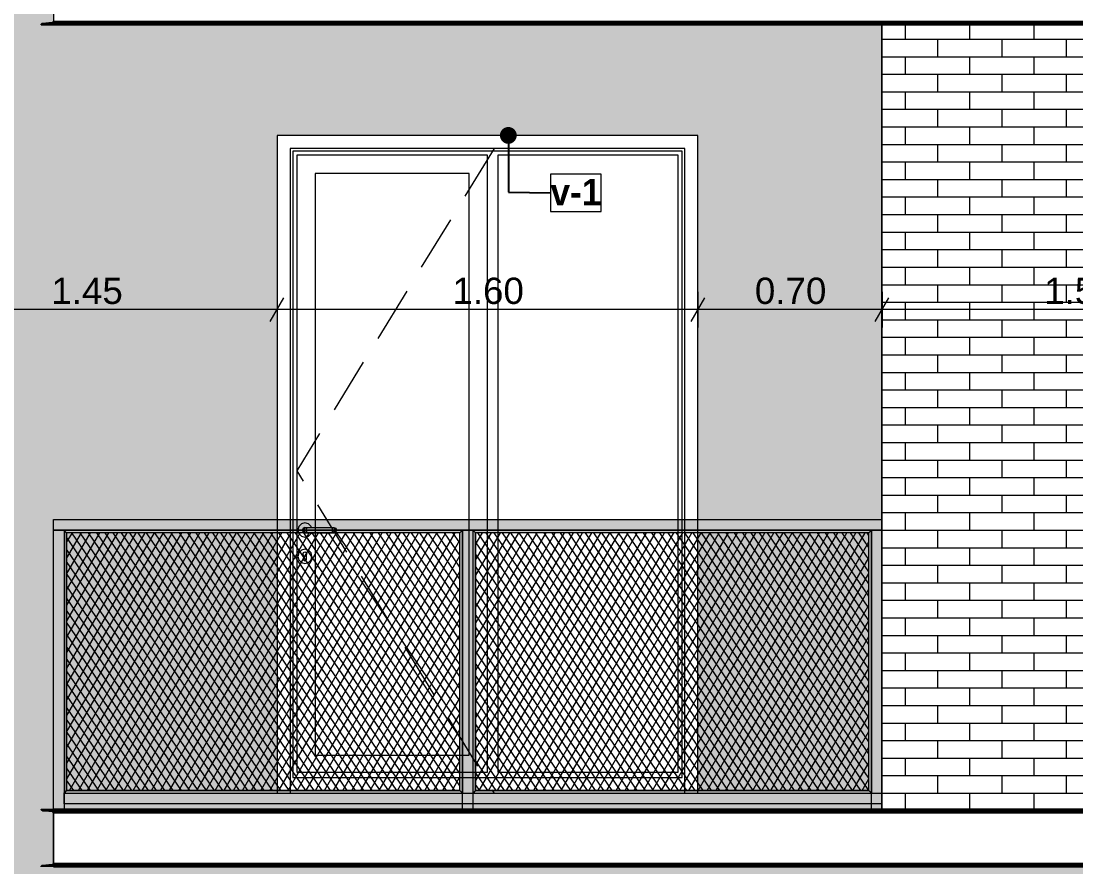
# Model space of a CAD drawing. Header units: millimetres. Extents: x 475206255 to 476720147, y 4620882299 to 4621447368.
# Drawn here: x 475413893 to 475417903, y 4621135465 to 4621138679 of the extents above; entities that cross this region are included whole.
import ezdxf

# ---------------------------------------------------------------- set-up
doc = ezdxf.new("R2010")
doc.units = ezdxf.units.MM
doc.header["$MEASUREMENT"] = 0
doc.set_wipeout_variables(frame=1)
doc.linetypes.add('Hidden Line', pattern=[317.5, 211.666667, -105.833333])
for name, color, linetype, lineweight in [('2D Drafting - General_Pen_No__30_Pen_No__9_Pen_No__9_Pen_No__253', 252, 'Continuous', 0), ('2D Drafting - General_Pen_No__30_Pen_No__9_Pen_No__9_Pen_No__7', 7, 'Continuous', 0), ('2D Drafting - General_Pen_No__7_Pen_No__7', 7, 'Continuous', 0), ('Dimensioning - General_Pen_No__142', 142, 'Continuous', 0), ('New_2D Drafting - General_Pen_No__30_Pen_No__9_Pen_No__9_Pen_No__255', 255, 'Continuous', 0), ('New_2D Drafting - General_Pen_No__30_Pen_No__9_Pen_No__9_Pen_No__7', 7, 'Continuous', 0), ('New_2D Drafting - General_Pen_No__4', 7, 'Continuous', 0), ('New_2D Drafting - General_Pen_No__7', 7, 'Continuous', 0), ('New_Annotation - Label_Pen_No__1', 1, 'Continuous', 0), ('New_Structural - Bearing_Pen_No__250', 7, 'Continuous', 0), ('Structural - Bearing_Pen_No__250', 7, 'Continuous', 0), ('zoma_Pen_No__142', 142, 'Continuous', 0)]:
    doc.layers.add(name, color=color, linetype=linetype, lineweight=lineweight)
doc.layers.add('Dimensioning - General', color=7, linetype='Continuous')
doc.layers.add('zoma', color=7, linetype='Continuous')
doc.styles.add('GENERATED_STYLE_2', font='arial.ttf')
doc.styles.add('GENERATED_STYLE_5', font='')
doc.styles.get('GENERATED_STYLE_5').set_extended_font_data('Avaza', bold=True)
doc.dimstyles.new('GENERATED_STYLE__1', dxfattribs={"dimtxt": 100, "dimasz": 68.640772, "dimexe": 0.18, "dimexo": 0.0625, "dimgap": 0, "dimtad": 1, "dimlfac": 0.001, "dimzin": 0, "dimdsep": 46, "dimtxsty": 'GENERATED_STYLE_2', "dimblk": 'ARROWHEAD_2', "dimblk1": 'ARROWHEAD_2', "dimblk2": 'ARROWHEAD_2', "dimcen": 0.09, "dimse1": 1, "dimse2": 1, "dimclrd": 142, "dimclre": 142, "dimclrt": 142, "dimadec": 0, "dimazin": 0, "dimtfac": 1, "dimtdec": 4, "dimtmove": 0, "dimatfit": 3, "dimfxl": 1, "dimtolj": 1, "dimtzin": 0, "dimarcsym": 0})
doc.dimstyles.new('GENERATED_STYLE__18', dxfattribs={"dimtxt": 100, "dimasz": 68.640772, "dimexe": 0.18, "dimexo": 0.0625, "dimgap": 0, "dimtad": 1, "dimtih": 1, "dimtoh": 1, "dimlfac": 0.001, "dimzin": 0, "dimdsep": 46, "dimtxsty": 'GENERATED_STYLE_2', "dimblk": 'ARROWHEAD_2', "dimblk1": 'ARROWHEAD_2', "dimblk2": 'ARROWHEAD_2', "dimcen": 0.09, "dimse1": 1, "dimse2": 1, "dimclrd": 142, "dimclre": 142, "dimclrt": 142, "dimadec": 0, "dimazin": 0, "dimtfac": 1, "dimtdec": 4, "dimtmove": 0, "dimatfit": 3, "dimfxl": 1, "dimtolj": 1, "dimtzin": 0, "dimarcsym": 0})
doc.dimstyles.new('GENERATED_STYLE__3', dxfattribs={"dimtxt": 200, "dimasz": 64.421331, "dimexe": 0.18, "dimexo": 3, "dimgap": 0, "dimtad": 1, "dimtih": 1, "dimtoh": 1, "dimlfac": 0.001, "dimzin": 0, "dimdsep": 46, "dimtxsty": 'GENERATED_STYLE_2', "dimblk": 'ARROWHEAD_2', "dimblk1": 'ARROWHEAD_2', "dimblk2": 'ARROWHEAD_2', "dimcen": 0.09, "dimclrd": 142, "dimclre": 142, "dimclrt": 142, "dimadec": 0, "dimazin": 0, "dimtfac": 1, "dimtdec": 4, "dimtmove": 0, "dimatfit": 3, "dimfxl": 1, "dimtolj": 1, "dimtzin": 0, "dimarcsym": 0})
doc.dimstyles.new('GENERATED_STYLE__33', dxfattribs={"dimtxt": 0.18, "dimasz": 127.68, "dimexe": 0.18, "dimexo": 0.0625, "dimgap": 0, "dimtad": 0, "dimtih": 1, "dimtoh": 1, "dimdec": 4, "dimzin": 0, "dimdsep": 46, "dimcen": 0.09, "dimadec": 0, "dimazin": 0, "dimtfac": 1, "dimtdec": 4, "dimtmove": 0, "dimatfit": 3, "dimldrblk": 'ARROWHEAD_11', "dimfxl": 1, "dimtolj": 1, "dimtzin": 0, "dimarcsym": 0})
pattern_1 = [(60, (475826095.757, 4621095193.19), (-25.9807621, 15), []), (124.306619, (475826095.757, 4621095193.19), (23.8156986, 11.25), [])]

# ---------------------------------------------------------------- blocks, each defined once
blk = doc.blocks.new('*D548', base_point=(475826095.8, 4621095193.2))
at = {"layer": 'Dimensioning - General_Pen_No__142', "color": 142, "linetype": 'Continuous', "lineweight": 0, "transparency": 16777216}
for p, q in [((475424795.3, 4621135771.1), (475424885.6, 4621135718.9)), ((475424908.2, 4621135745), (475424772.7, 4621135745)), ((475424840.5, 4621135044.9), (475424840.5, 4621135745)), ((475424908.2, 4621135044.9), (475424772.7, 4621135044.9)), ((475424795.3, 4621135071), (475424885.6, 4621135018.9))]:
    blk.add_line(p, q, dxfattribs=at)
at = {"layer": 'Dimensioning - General_Pen_No__142', "color": 142, "lineweight": 0, "transparency": 16777216, "insert": (475424820.5, 4621135261.5), "char_height": 100, "attachment_point": 7, "rotation": 90, "style": 'GENERATED_STYLE_2'}
blk.add_mtext('\\A1;{\\pql;\\fArial|b0|i0|c204|p0;\\W1.000000;0.70}', dxfattribs=at)
blk = doc.blocks.new('ARROWHEAD_2')
at = {"color": 0, "linetype": 'Continuous', "lineweight": 0}
for p, q in [((-0.378, -0.655), (0.378, 0.655)), ((0, 0), (-1, 0))]:
    blk.add_line(p, q, dxfattribs=at)
blk = doc.blocks.new('*D549', base_point=(475826095.8, 4621095193.2))
at = {"layer": 'Dimensioning - General_Pen_No__142', "color": 142, "linetype": 'Continuous', "lineweight": 0, "transparency": 16777216}
for p, q in [((475424795.3, 4621138271), (475424885.6, 4621138218.9)), ((475424908.2, 4621138244.9), (475424772.7, 4621138244.9)), ((475424840.5, 4621135745), (475424840.5, 4621138244.9)), ((475424795.3, 4621135771.1), (475424885.6, 4621135718.9)), ((475424908.2, 4621135745), (475424772.7, 4621135745))]:
    blk.add_line(p, q, dxfattribs=at)
at = {"layer": 'Dimensioning - General_Pen_No__142', "color": 142, "lineweight": 0, "transparency": 16777216, "insert": (475424820.5, 4621136861.5), "char_height": 100, "attachment_point": 7, "rotation": 90, "style": 'GENERATED_STYLE_2'}
blk.add_mtext('\\A1;{\\pql;\\fArial|b0|i0|c204|p0;\\W1.000000;2.50}', dxfattribs=at)
blk = doc.blocks.new('*D550', base_point=(475826095.8, 4621095193.2))
at = {"layer": 'Dimensioning - General_Pen_No__142', "color": 142, "linetype": 'Continuous', "lineweight": 0, "transparency": 16777216}
for p, q in [((475424908.2, 4621138945), (475424772.7, 4621138945)), ((475424795.3, 4621138971.1), (475424885.6, 4621138918.9)), ((475424840.5, 4621138244.9), (475424840.5, 4621138945)), ((475424795.3, 4621138271), (475424885.6, 4621138218.9)), ((475424908.2, 4621138244.9), (475424772.7, 4621138244.9))]:
    blk.add_line(p, q, dxfattribs=at)
at = {"layer": 'Dimensioning - General_Pen_No__142', "color": 142, "lineweight": 0, "transparency": 16777216, "insert": (475424820.5, 4621138461.5), "char_height": 100, "attachment_point": 7, "rotation": 90, "style": 'GENERATED_STYLE_2'}
blk.add_mtext('\\A1;{\\pql;\\fArial|b0|i0|c204|p0;\\W1.000000;0.70}', dxfattribs=at)
blk = doc.blocks.new('*D1525', base_point=(475826095.8, 4621095193.2))
at = {"layer": 'zoma_Pen_No__142', "color": 142, "linetype": 'Continuous', "lineweight": 0, "transparency": 16777216}
for p, q in [((475413640.3, 4621126583.3), (475413591.4, 4621126498.5)), ((475413615.9, 4621126477.3), (475413615.9, 4621126604.5)), ((475414040.3, 4621126583.3), (475413991.4, 4621126498.5)), ((475414015.9, 4621126477.3), (475414015.9, 4621126604.5)), ((475413615.9, 4621126540.9), (475414015.9, 4621126540.9))]:
    blk.add_line(p, q, dxfattribs=at)
blk = doc.blocks.new('*D1526', base_point=(475826095.8, 4621095193.2))
at = {"layer": 'zoma_Pen_No__142', "color": 142, "linetype": 'Continuous', "lineweight": 0, "transparency": 16777216}
for p, q in [((475414040.3, 4621126583.3), (475413991.4, 4621126498.5)), ((475414015.9, 4621126477.3), (475414015.9, 4621126604.5)), ((475420540.3, 4621126583.3), (475420491.4, 4621126498.5)), ((475420515.9, 4621126477.3), (475420515.9, 4621126604.5)), ((475414015.9, 4621126540.9), (475420515.9, 4621126540.9))]:
    blk.add_line(p, q, dxfattribs=at)
at = {"layer": 'zoma_Pen_No__142', "color": 142, "lineweight": 0, "transparency": 16777216, "char_height": 200, "attachment_point": 7, "style": 'GENERATED_STYLE_2'}
for s, insert in [('\\A1;{\\pql;\\fArial|b0|i0|c204|p0;\\W1.000000;6.50}', (475416998.9, 4621126580.9)), ('\\A1;{\\pql;\\fArial|b0|i0|c204|p0;\\W1.000000;0.40}', (475419957.5, 4621126580.9))]:
    blk.add_mtext(s, dxfattribs=dict(at, insert=insert))
blk = doc.blocks.new('ARROWHEAD_11')
at = {"color": 0, "linetype": 'Continuous', "lineweight": 0}
blk.add_line((0, 0), (-1, 0), dxfattribs=at)
at = {"color": 0, "linetype": 'Continuous', "lineweight": 0, "const_width": 0.25, "flags": 128}
blk.add_lwpolyline([(-0.125, 0, 1), (0.125, 0, 1)], format="xyb", close=True, dxfattribs=at)
blk = doc.blocks.new('*D2292', base_point=(475826095.8, 4621095193.2))
at = {"layer": 'Dimensioning - General_Pen_No__142', "color": 142, "linetype": 'Continuous', "lineweight": 0, "transparency": 16777216}
for p, q in [((475417166.2, 4621137650.6), (475417166.2, 4621137515.2)), ((475418666.2, 4621137650.6), (475418666.2, 4621137515.2)), ((475417140.2, 4621137537.8), (475417192.3, 4621137628.1)), ((475418640.2, 4621137537.8), (475418692.3, 4621137628.1)), ((475418666.2, 4621137582.9), (475417166.2, 4621137582.9))]:
    blk.add_line(p, q, dxfattribs=at)
at = {"layer": 'Dimensioning - General_Pen_No__142', "color": 142, "lineweight": 0, "transparency": 16777216, "insert": (475417782.8, 4621137602.9), "char_height": 100, "attachment_point": 7, "style": 'GENERATED_STYLE_2'}
blk.add_mtext('\\A1;{\\pql;\\fArial|b0|i0|c204|p0;\\W1.000000;1.50}', dxfattribs=at)
blk = doc.blocks.new('*D2293', base_point=(475826095.8, 4621095193.2))
at = {"layer": 'Dimensioning - General_Pen_No__142', "color": 142, "linetype": 'Continuous', "lineweight": 0, "transparency": 16777216}
for p, q in [((475416466.2, 4621137650.6), (475416466.2, 4621137515.2)), ((475417166.2, 4621137650.6), (475417166.2, 4621137515.2)), ((475416440.1, 4621137537.8), (475416492.3, 4621137628.1)), ((475417140.2, 4621137537.8), (475417192.3, 4621137628.1)), ((475417166.2, 4621137582.9), (475416466.2, 4621137582.9))]:
    blk.add_line(p, q, dxfattribs=at)
at = {"layer": 'Dimensioning - General_Pen_No__142', "color": 142, "lineweight": 0, "transparency": 16777216, "insert": (475416682.8, 4621137602.9), "char_height": 100, "attachment_point": 7, "style": 'GENERATED_STYLE_2'}
blk.add_mtext('\\A1;{\\pql;\\fArial|b0|i0|c204|p0;\\W1.000000;0.70}', dxfattribs=at)
blk = doc.blocks.new('*D2294', base_point=(475826095.8, 4621095193.2))
at = {"layer": 'Dimensioning - General_Pen_No__142', "color": 142, "linetype": 'Continuous', "lineweight": 0, "transparency": 16777216}
for p, q in [((475414866.2, 4621137650.6), (475414866.2, 4621137515.2)), ((475416466.2, 4621137650.6), (475416466.2, 4621137515.2)), ((475414840.1, 4621137537.8), (475414892.3, 4621137628.1)), ((475416440.1, 4621137537.8), (475416492.3, 4621137628.1)), ((475416466.2, 4621137582.9), (475414866.2, 4621137582.9))]:
    blk.add_line(p, q, dxfattribs=at)
at = {"layer": 'Dimensioning - General_Pen_No__142', "color": 142, "lineweight": 0, "transparency": 16777216, "insert": (475415532.7, 4621137602.9), "char_height": 100, "attachment_point": 7, "style": 'GENERATED_STYLE_2'}
blk.add_mtext('\\A1;{\\pql;\\fArial|b0|i0|c204|p0;\\W1.000000;1.60}', dxfattribs=at)
blk = doc.blocks.new('*D2295', base_point=(475826095.8, 4621095193.2))
at = {"layer": 'Dimensioning - General_Pen_No__142', "color": 142, "linetype": 'Continuous', "lineweight": 0, "transparency": 16777216}
for p, q in [((475413416.3, 4621137650.6), (475413416.3, 4621137515.2)), ((475414866.2, 4621137650.6), (475414866.2, 4621137515.2)), ((475413390.3, 4621137537.8), (475413442.4, 4621137628.1)), ((475414840.1, 4621137537.8), (475414892.3, 4621137628.1)), ((475414866.2, 4621137582.9), (475413416.3, 4621137582.9))]:
    blk.add_line(p, q, dxfattribs=at)
at = {"layer": 'Dimensioning - General_Pen_No__142', "color": 142, "lineweight": 0, "transparency": 16777216, "insert": (475414007.8, 4621137602.9), "char_height": 100, "attachment_point": 7, "style": 'GENERATED_STYLE_2'}
blk.add_mtext('\\A1;{\\pql;\\fArial|b0|i0|c204|p0;\\W1.000000;1.45}', dxfattribs=at)

msp = doc.modelspace()

# ---------------------------------------------------------------- hatches: boundary and pattern name
at = {"layer": '2D Drafting - General_Pen_No__30_Pen_No__9_Pen_No__9_Pen_No__253', "linetype": 'Continuous', "lineweight": 0}
h = msp.add_hatch(dxfattribs=at)
h.set_pattern_fill('BRICK___RUNNING_BOND', color=252, style=0, pattern_type=2)
h.set_pattern_definition([(180, (475382668.45, 4621135278.51), (0, 66.64), []), (90, (475382668.45, 4621135278.5), (244.8, 0), [66.64, -66.64]), (90, (475382546.05, 4621135345.15), (244.8, 0), [66.64, -66.64])])
h.paths.add_polyline_path([(475407116.097, 4621132444.943), (475407116.097, 4621145744.536), (475427886.496, 4621145744.536), (475427886.496, 4621132444.943), (475424099.531, 4621132444.942), (475422915.902, 4621132444.943), (475420516.519, 4621132444.943), (475420516.519, 4621135044.943), (475418016.519, 4621135044.943), (475418016.519, 4621132444.943), (475417816.698, 4621132444.943), (475417816.698, 4621135044.924), (475414016.698, 4621135044.924), (475414016.698, 4621132444.943), (475413616.479, 4621132444.943), (475411316.097, 4621132444.943), (475411316.097, 4621145344.955), (475409845.506, 4621145344.955), (475409816.623, 4621145344.955), (475407515.336, 4621145344.955), (475407515.336, 4621135744.944), (475407515.336, 4621135044.961), (475407516.097, 4621135044.961), (475407516.097, 4621132545), (475407516.097, 4621132444.943)])
h.paths.add_polyline_path([(475411816.173, 4621143044.943), (475411816.173, 4621144644.943), (475413416.173, 4621144644.943), (475413416.173, 4621143044.943)], flags=0)
h.paths.add_polyline_path([(475411816.178, 4621135044.943), (475413416.178, 4621135044.943), (475413416.178, 4621133444.942), (475411816.178, 4621133444.942)], flags=0)
h.paths.add_polyline_path([(475413416.178, 4621136644.942), (475411816.178, 4621136644.942), (475411816.178, 4621138244.943), (475413416.178, 4621138244.943)], flags=0)
h.paths.add_polyline_path([(475413416.178, 4621139844.942), (475411816.178, 4621139844.942), (475411816.178, 4621141444.943), (475413416.178, 4621141444.943)], flags=0)
h.paths.add_polyline_path([(475414016.097, 4621135464.943), (475422915.902, 4621135464.943), (475422915.902, 4621135684.943), (475418666.092, 4621135684.943), (475418666.092, 4621135744.932), (475418666.092, 4621135744.944), (475418666.092, 4621138244.955), (475418666.092, 4621138664.943), (475422915.902, 4621138664.943), (475422915.902, 4621138884.943), (475418666.092, 4621138884.943), (475418666.092, 4621141864.943), (475422915.902, 4621141864.943), (475422915.902, 4621142084.943), (475420066.548, 4621142084.943), (475420066.548, 4621144644.937), (475419166.549, 4621144644.937), (475419166.549, 4621142084.943), (475418666.092, 4621142084.943), (475418666.092, 4621145064.943), (475422915.902, 4621145064.943), (475422915.902, 4621145284.943), (475414016.097, 4621145284.943), (475414016.097, 4621145064.943), (475417166.094, 4621145064.943), (475417166.094, 4621142084.943), (475414016.097, 4621142084.943), (475414016.097, 4621141864.943), (475417166.094, 4621141864.943), (475417166.094, 4621138884.943), (475414016.097, 4621138884.943), (475414016.097, 4621138664.943), (475417166.094, 4621138664.943), (475417166.094, 4621138244.955), (475417166.094, 4621135744.944), (475417166.094, 4621135744.924), (475417166.094, 4621135684.943), (475414016.097, 4621135684.943)], flags=0)
h.paths.add_polyline_path([(475416466.026, 4621135744.913), (475416466.026, 4621138244.923), (475414866.018, 4621138244.923), (475414866.018, 4621135744.913)], flags=0)
h.paths.add_polyline_path([(475414866.026, 4621144644.918), (475416466.035, 4621144644.918), (475416466.035, 4621142144.923), (475414866.026, 4621142144.923)], flags=0)
h.paths.add_polyline_path([(475416466.035, 4621138944.924), (475414866.026, 4621138944.924), (475414866.026, 4621141444.918), (475416466.035, 4621141444.918)], flags=0)
h.paths.add_polyline_path([(475419166.549, 4621138944.945), (475420066.548, 4621138944.945), (475420066.548, 4621141444.94), (475419166.549, 4621141444.94)], flags=0)
h.paths.add_polyline_path([(475419166.549, 4621138244.94), (475419166.549, 4621135744.945), (475420066.548, 4621135744.945), (475420066.548, 4621138244.94)], flags=0)
h.paths.add_polyline_path([(475422666.097, 4621132544.993), (475421066.097, 4621132544.993), (475421066.097, 4621135044.993), (475422666.097, 4621135044.993)], flags=0)
h.paths.add_polyline_path([(475421066.097, 4621144644.939), (475421066.097, 4621142144.943), (475422666.097, 4621142144.943), (475422666.097, 4621144644.939)], flags=0)
h.paths.add_polyline_path([(475421066.105, 4621138944.931), (475422666.097, 4621138944.931), (475422666.097, 4621138944.943), (475422666.097, 4621141444.937), (475421766.097, 4621141444.937), (475421066.105, 4621141444.937)], flags=0)
h.paths.add_polyline_path([(475421066.105, 4621135744.929), (475422666.097, 4621135744.929), (475422666.097, 4621135744.943), (475422666.097, 4621138244.94), (475421766.097, 4621138244.94), (475421066.105, 4621138244.94)], flags=0)
h.paths.add_polyline_path([(475425066.474, 4621132544.995), (475426666.486, 4621132544.995), (475426666.477, 4621135044.946), (475425066.477, 4621135044.941)], flags=0)
h.paths.add_polyline_path([(475425066.502, 4621135744.936), (475426666.511, 4621135744.936), (475426666.511, 4621138244.935), (475425066.511, 4621138244.941)], flags=0)
h.paths.add_polyline_path([(475426666.511, 4621142144.937), (475426666.511, 4621144644.941), (475425066.511, 4621144644.941), (475425066.509, 4621142144.937)], flags=0)
h.paths.add_polyline_path([(475426666.514, 4621138944.999), (475426666.514, 4621141444.941), (475425066.511, 4621141444.941), (475425066.509, 4621138944.999)], flags=0)
h = msp.add_hatch(dxfattribs=at)
h.set_pattern_fill('BRICK___RUNNING_BOND', color=252, style=0, pattern_type=2)
h.set_pattern_definition([(180, (475383717.936, 4621135278.515), (0, 66.64), []), (90, (475383717.94, 4621135278.51), (244.8, 0), [66.64, -66.64]), (90, (475383595.54, 4621135345.15), (244.8, 0), [66.64, -66.64])])
h.paths.add_polyline_path([(475418666.09, 4621138664.943), (475418666.09, 4621135684.943), (475417166.092, 4621135684.943), (475417166.092, 4621138664.943)])
at = {"layer": 'New_2D Drafting - General_Pen_No__30_Pen_No__9_Pen_No__9_Pen_No__255', "linetype": 'Continuous', "lineweight": 0}
for points in [[(475417166.092, 4621136784.97), (475417166.092, 4621136744.97), (475414016.095, 4621136744.97), (475414016.095, 4621136784.97)], [(475414056.095, 4621135684.943), (475414016.095, 4621135684.943), (475414016.095, 4621136744.97), (475414056.095, 4621136744.97)], [(475414066.069, 4621136734.996), (475414056.069, 4621136744.996), (475415571.092, 4621136744.996), (475415561.092, 4621136734.996)], [(475414056.095, 4621135744.943), (475414066.095, 4621135754.943), (475414066.095, 4621136734.97), (475414056.095, 4621136744.97)], [(475415571.092, 4621135744.94), (475415561.092, 4621135754.94), (475415561.092, 4621136734.968), (475415571.092, 4621136744.968)], [(475415611.092, 4621135684.914), (475415571.092, 4621135684.914), (475415571.092, 4621136744.942), (475415611.092, 4621136744.942)], [(475415621.063, 4621136734.97), (475415611.063, 4621136744.97), (475417126.092, 4621136744.97), (475417116.092, 4621136734.97)], [(475415611.092, 4621135744.914), (475415621.092, 4621135754.914), (475415621.092, 4621136734.942), (475415611.092, 4621136744.942)], [(475417126.092, 4621135744.969), (475417116.092, 4621135754.969), (475417116.092, 4621136734.996), (475417126.092, 4621136744.996)], [(475417166.092, 4621135684.943), (475417126.092, 4621135684.943), (475417126.092, 4621136744.97), (475417166.092, 4621136744.97)], [(475414066.095, 4621135754.995), (475414056.069, 4621135744.969), (475415571.118, 4621135744.969), (475415561.092, 4621135754.995)], [(475417166.092, 4621135744.969), (475417166.092, 4621135704.969), (475414056.095, 4621135704.969), (475414056.095, 4621135744.969)], [(475415621.089, 4621135754.94), (475415611.117, 4621135744.969), (475417126.118, 4621135744.969), (475417116.112, 4621135754.975)]]:
    msp.add_hatch(color=255, dxfattribs=at).paths.add_polyline_path(points)
at = {"layer": 'New_2D Drafting - General_Pen_No__7', "linetype": 'Continuous', "lineweight": 0}
h = msp.add_hatch(dxfattribs=at)
h.set_pattern_fill('BATT_INSULATION', style=0, pattern_type=2)
h.set_pattern_definition(pattern_1)
h.paths.add_polyline_path([(475415561.092, 4621136734.996), (475414066.095, 4621136734.996), (475414066.095, 4621135754.995), (475415561.092, 4621135754.995)])
h = msp.add_hatch(dxfattribs=at)
h.set_pattern_fill('BATT_INSULATION', style=0, pattern_type=2)
h.set_pattern_definition(pattern_1)
h.paths.add_polyline_path([(475417116.118, 4621136734.97), (475415621.092, 4621136734.97), (475415621.092, 4621135754.943), (475417116.118, 4621135754.943)])

# ---------------------------------------------------------------- linework, layer by layer
at = {"layer": '2D Drafting - General_Pen_No__30_Pen_No__9_Pen_No__9_Pen_No__7', "color": 7, "linetype": 'Continuous', "lineweight": 0, "flags": 128}
msp.add_lwpolyline([(475414016.097, 4621138884.943), (475414016.097, 4621138664.943), (475417166.094, 4621138664.943), (475417166.094, 4621138244.955), (475417166.094, 4621135744.944), (475417166.094, 4621135744.924), (475417166.094, 4621135684.943), (475414016.097, 4621135684.943), (475414016.097, 4621135464.943), (475422915.902, 4621135464.943), (475422915.902, 4621135684.943), (475418666.092, 4621135684.943), (475418666.092, 4621135744.932), (475418666.092, 4621135744.944), (475418666.092, 4621138244.955), (475418666.092, 4621138664.943), (475422915.902, 4621138664.943), (475422915.902, 4621138884.943)], dxfattribs=at)
for points in [[(475418666.09, 4621138664.943), (475418666.09, 4621135684.943), (475417166.092, 4621135684.943), (475417166.092, 4621138664.943)], [(475416466.026, 4621135744.913), (475416466.026, 4621138244.923), (475414866.018, 4621138244.923), (475414866.018, 4621135744.913)]]:
    msp.add_lwpolyline(points, close=True, dxfattribs=at)
at = {"layer": '2D Drafting - General_Pen_No__7_Pen_No__7', "color": 7, "linetype": 'Continuous', "lineweight": 0, "flags": 128}
for points in [[(475414870.149, 4621135744.918), (475416466.033, 4621135744.923), (475416466.024, 4621138244.924), (475414866.024, 4621138244.918)], [(475414866.024, 4621138244.918), (475414866.033, 4621135744.918), (475414870.149, 4621135744.918)]]:
    msp.add_lwpolyline(points, dxfattribs=at)
for points in [[(475416416.024, 4621138194.922), (475414916.024, 4621138194.917), (475414916.033, 4621135744.918), (475416416.033, 4621135744.925)], [(475416406.024, 4621138184.922), (475414926.024, 4621138184.917), (475414926.033, 4621135804.92), (475416406.033, 4621135804.925)], [(475415666.029, 4621138169.92), (475414941.025, 4621138169.917), (475414941.033, 4621135824.92), (475415666.033, 4621135824.922)], [(475416391.025, 4621138169.922), (475415706.025, 4621138169.92), (475415706.033, 4621135824.922), (475416391.033, 4621135824.925)], [(475415596.025, 4621138099.919), (475415011.025, 4621138099.917), (475415011.032, 4621135889.92), (475415596.032, 4621135889.922)]]:
    msp.add_lwpolyline(points, close=True, dxfattribs=at)
at = {"layer": '2D Drafting - General_Pen_No__7_Pen_No__7', "color": 7, "linetype": 'Hidden Line', "lineweight": 0, "flags": 128}
msp.add_lwpolyline([(475415691.024, 4621138194.92), (475414941.029, 4621136970.794), (475415690.256, 4621135746.205)], dxfattribs=at)
at = {"layer": 'New_2D Drafting - General_Pen_No__30_Pen_No__9_Pen_No__9_Pen_No__7', "color": 7, "linetype": 'Continuous', "lineweight": 0, "flags": 128}
for points in [[(475417166.092, 4621136784.97), (475417166.092, 4621136744.97), (475414016.095, 4621136744.97), (475414016.095, 4621136784.97)], [(475414056.095, 4621135684.943), (475414016.095, 4621135684.943), (475414016.095, 4621136744.97), (475414056.095, 4621136744.97)], [(475414066.069, 4621136734.996), (475414056.069, 4621136744.996), (475415571.092, 4621136744.996), (475415561.092, 4621136734.996)], [(475414056.095, 4621135744.943), (475414066.095, 4621135754.943), (475414066.095, 4621136734.97), (475414056.095, 4621136744.97)], [(475415571.092, 4621135744.94), (475415561.092, 4621135754.94), (475415561.092, 4621136734.968), (475415571.092, 4621136744.968)], [(475415611.092, 4621135684.914), (475415571.092, 4621135684.914), (475415571.092, 4621136744.942), (475415611.092, 4621136744.942)], [(475415621.063, 4621136734.97), (475415611.063, 4621136744.97), (475417126.092, 4621136744.97), (475417116.092, 4621136734.97)], [(475415611.092, 4621135744.914), (475415621.092, 4621135754.914), (475415621.092, 4621136734.942), (475415611.092, 4621136744.942)], [(475417126.092, 4621135744.969), (475417116.092, 4621135754.969), (475417116.092, 4621136734.996), (475417126.092, 4621136744.996)], [(475417166.092, 4621135684.943), (475417126.092, 4621135684.943), (475417126.092, 4621136744.97), (475417166.092, 4621136744.97)], [(475414066.095, 4621135754.995), (475414056.069, 4621135744.969), (475415571.118, 4621135744.969), (475415561.092, 4621135754.995)], [(475417166.092, 4621135744.969), (475417166.092, 4621135704.969), (475414056.095, 4621135704.969), (475414056.095, 4621135744.969)], [(475415621.089, 4621135754.94), (475415611.117, 4621135744.969), (475417126.118, 4621135744.969), (475417116.112, 4621135754.975)]]:
    msp.add_lwpolyline(points, close=True, dxfattribs=at)
at = {"layer": 'New_2D Drafting - General_Pen_No__4', "color": 7, "linetype": 'Continuous', "lineweight": 0, "flags": 128}
for points in [[(475415561.092, 4621136734.996), (475414066.095, 4621136734.996), (475414066.095, 4621135754.995), (475415561.092, 4621135754.995)], [(475417116.118, 4621136734.97), (475415621.092, 4621136734.97), (475415621.092, 4621135754.943), (475417116.118, 4621135754.943)]]:
    msp.add_lwpolyline(points, close=True, dxfattribs=at)
at = {"layer": 'New_Structural - Bearing_Pen_No__250', "color": 7, "linetype": 'Continuous', "lineweight": 0}
for p, q in [((475414958.42, 4621136768.301), (475414948.537, 4621136758.418)), ((475414971.92, 4621136771.918), (475414958.42, 4621136768.301)), ((475414985.42, 4621136768.301), (475414971.92, 4621136771.918)), ((475414995.302, 4621136758.418), (475414985.42, 4621136768.301)), ((475414948.537, 4621136758.418), (475414944.92, 4621136744.918)), ((475414944.92, 4621136744.918), (475414948.537, 4621136731.418)), ((475414948.537, 4621136731.418), (475414958.42, 4621136721.536)), ((475414964.849, 4621136751.989), (475414961.92, 4621136744.918)), ((475414961.92, 4621136744.918), (475414964.849, 4621136737.847)), ((475414966.401, 4621136751.989), (475414963.642, 4621136744.918)), ((475414963.642, 4621136744.918), (475414966.401, 4621136737.847)), ((475414971.92, 4621136754.918), (475414964.849, 4621136751.989)), ((475414964.849, 4621136737.847), (475414971.92, 4621136734.918)), ((475414971.215, 4621136751.989), (475414969.104, 4621136744.918)), ((475414969.104, 4621136744.918), (475414971.215, 4621136737.847)), ((475414971.92, 4621136754.918), (475414973.062, 4621136754.918)), ((475414971.92, 4621136734.918), (475414973.062, 4621136734.918)), ((475414973.062, 4621136754.918), (475414976.313, 4621136754.918)), ((475414973.062, 4621136734.918), (475414976.313, 4621136734.918)), ((475414976.313, 4621136754.918), (475414981.179, 4621136754.918)), ((475414976.313, 4621136734.918), (475414981.18, 4621136734.918)), ((475414978.42, 4621136751.989), (475414977.278, 4621136744.918)), ((475414977.278, 4621136744.918), (475414978.421, 4621136737.847)), ((475414981.179, 4621136754.918), (475414986.92, 4621136754.918)), ((475414981.18, 4621136734.918), (475414986.92, 4621136734.918)), ((475414985.42, 4621136721.536), (475414995.302, 4621136731.418)), ((475414986.92, 4621136754.918), (475415066.92, 4621136754.919)), ((475414986.92, 4621136734.918), (475415066.92, 4621136734.919)), ((475414996.24, 4621136754.918), (475414995.302, 4621136758.418)), ((475414995.302, 4621136731.418), (475414996.24, 4621136734.918)), ((475415066.92, 4621136754.919), (475415072.66, 4621136754.919)), ((475415066.92, 4621136734.919), (475415072.66, 4621136734.919)), ((475415072.66, 4621136754.919), (475415077.526, 4621136754.919)), ((475415072.66, 4621136734.919), (475415077.526, 4621136734.919)), ((475415075.419, 4621136751.99), (475415076.562, 4621136744.919)), ((475415076.562, 4621136744.919), (475415075.419, 4621136737.848)), ((475415077.526, 4621136754.919), (475415080.778, 4621136754.919)), ((475415077.526, 4621136734.919), (475415080.778, 4621136734.919)), ((475415080.778, 4621136754.919), (475415081.92, 4621136754.919)), ((475415080.778, 4621136734.919), (475415081.92, 4621136734.919)), ((475415081.92, 4621136754.919), (475415088.991, 4621136751.99)), ((475415088.991, 4621136737.848), (475415081.92, 4621136734.919)), ((475415082.624, 4621136751.99), (475415084.736, 4621136744.919)), ((475415084.736, 4621136744.919), (475415082.624, 4621136737.848)), ((475415087.439, 4621136751.99), (475415090.198, 4621136744.919)), ((475415090.198, 4621136744.919), (475415087.439, 4621136737.848)), ((475415088.991, 4621136751.99), (475415091.92, 4621136744.919)), ((475415091.92, 4621136744.919), (475415088.991, 4621136737.848)), ((475414958.42, 4621136721.536), (475414971.92, 4621136717.918)), ((475414971.92, 4621136717.918), (475414985.42, 4621136721.536)), ((475414948.537, 4621136658.418), (475414944.92, 4621136644.918)), ((475414958.42, 4621136668.301), (475414948.537, 4621136658.418)), ((475414971.92, 4621136671.918), (475414958.42, 4621136668.301)), ((475414965.2, 4621136656.558), (475414964.452, 4621136654.611)), ((475414966.92, 4621136649.318), (475414964.452, 4621136654.611)), ((475414965.2, 4621136656.558), (475414966.545, 4621136660.062)), ((475414966.545, 4621136660.062), (475414971.92, 4621136662.344)), ((475414966.92, 4621136647.805), (475414966.92, 4621136649.318)), ((475414966.92, 4621136647.805), (475414966.92, 4621136644.918)), ((475414985.42, 4621136668.301), (475414971.92, 4621136671.918)), ((475414971.92, 4621136662.344), (475414977.295, 4621136660.062)), ((475414979.388, 4621136654.611), (475414976.92, 4621136649.318)), ((475414976.92, 4621136649.318), (475414976.92, 4621136647.805)), ((475414976.92, 4621136647.805), (475414976.92, 4621136644.918)), ((475414978.64, 4621136656.558), (475414977.295, 4621136660.062)), ((475414978.64, 4621136656.558), (475414979.388, 4621136654.611)), ((475414995.303, 4621136658.418), (475414985.42, 4621136668.301)), ((475414998.92, 4621136644.918), (475414995.303, 4621136658.418)), ((475414944.92, 4621136644.918), (475414948.537, 4621136631.418)), ((475414948.537, 4621136631.418), (475414958.42, 4621136621.536)), ((475414958.42, 4621136621.536), (475414971.92, 4621136617.918)), ((475414966.92, 4621136644.918), (475414966.92, 4621136642.032)), ((475414966.92, 4621136642.032), (475414966.92, 4621136636.258)), ((475414966.92, 4621136636.258), (475414966.92, 4621136632.418)), ((475414968.385, 4621136628.883), (475414966.92, 4621136632.418)), ((475414971.92, 4621136627.418), (475414968.385, 4621136628.883)), ((475414975.456, 4621136628.883), (475414971.92, 4621136627.418)), ((475414971.92, 4621136617.918), (475414985.42, 4621136621.536)), ((475414976.92, 4621136632.418), (475414975.456, 4621136628.883)), ((475414976.92, 4621136644.918), (475414976.92, 4621136642.032)), ((475414976.92, 4621136642.032), (475414976.92, 4621136636.258)), ((475414976.92, 4621136636.258), (475414976.92, 4621136632.418)), ((475414985.42, 4621136621.536), (475414995.303, 4621136631.418)), ((475414995.303, 4621136631.418), (475414998.92, 4621136644.918))]:
    msp.add_line(p, q, dxfattribs=at)
at = {"layer": 'Structural - Bearing_Pen_No__250', "color": 7, "linetype": 'Continuous', "lineweight": 0}
for p, q in [((475413969.769, 4621138667.438), (475413970.169, 4621138668.969)), ((475413969.769, 4621138664.943), (475413969.769, 4621138667.438)), ((475413969.769, 4621138667.438), (475422962.226, 4621138667.438)), ((475413969.769, 4621138664.943), (475422962.226, 4621138664.943)), ((475413970.169, 4621138668.969), (475413971.307, 4621138670.266)), ((475413971.307, 4621138670.266), (475413973.01, 4621138671.133)), ((475413973.01, 4621138671.133), (475413974.232, 4621138671.393)), ((475413974.232, 4621138671.393), (475414011.633, 4621138675.383)), ((475413974.232, 4621138671.393), (475422957.764, 4621138671.393)), ((475414011.633, 4621138675.383), (475414012.855, 4621138675.642)), ((475414011.633, 4621138675.383), (475422920.363, 4621138675.383)), ((475414012.855, 4621138675.642), (475414014.558, 4621138676.509)), ((475414014.558, 4621138676.509), (475414015.696, 4621138677.807)), ((475414015.696, 4621138677.807), (475414016.095, 4621138679.338)), ((475414016.095, 4621138679.338), (475422915.9, 4621138679.338)), ((475413969.769, 4621135682.448), (475413969.769, 4621135684.943)), ((475413969.769, 4621135684.943), (475422962.226, 4621135684.943)), ((475413970.169, 4621135680.917), (475413969.769, 4621135682.448)), ((475413969.769, 4621135682.448), (475422962.226, 4621135682.448)), ((475413971.307, 4621135679.619), (475413970.169, 4621135680.917)), ((475413973.01, 4621135678.752), (475413971.307, 4621135679.619)), ((475413974.232, 4621135678.493), (475413973.01, 4621135678.752)), ((475414011.633, 4621135674.503), (475413974.232, 4621135678.493)), ((475413974.232, 4621135678.493), (475422957.764, 4621135678.493)), ((475414012.855, 4621135674.243), (475414011.633, 4621135674.503)), ((475414011.633, 4621135674.503), (475422920.363, 4621135674.503)), ((475414014.558, 4621135673.376), (475414012.855, 4621135674.243)), ((475414015.696, 4621135672.079), (475414014.558, 4621135673.376)), ((475414016.095, 4621135670.548), (475414015.696, 4621135672.079)), ((475414016.095, 4621135479.357), (475414016.095, 4621135670.548)), ((475414016.095, 4621135670.548), (475422915.9, 4621135670.548)), ((475413969.769, 4621135467.438), (475413970.169, 4621135468.969)), ((475413969.769, 4621135464.943), (475413969.769, 4621135467.438)), ((475413969.769, 4621135467.438), (475422962.226, 4621135467.438)), ((475413970.169, 4621135468.969), (475413971.307, 4621135470.266)), ((475413971.307, 4621135470.266), (475413973.01, 4621135471.133)), ((475413973.01, 4621135471.133), (475413974.232, 4621135471.393)), ((475413974.232, 4621135471.393), (475414011.633, 4621135475.383)), ((475413974.232, 4621135471.393), (475422957.764, 4621135471.393)), ((475414011.633, 4621135475.383), (475414012.855, 4621135475.642)), ((475414011.633, 4621135475.383), (475422920.363, 4621135475.383)), ((475414012.855, 4621135475.642), (475414014.558, 4621135476.509)), ((475414014.558, 4621135476.509), (475414015.696, 4621135477.807)), ((475414015.696, 4621135477.807), (475414016.095, 4621135479.338)), ((475414016.095, 4621135479.338), (475422915.9, 4621135479.338))]:
    msp.add_line(p, q, dxfattribs=at)

# ---------------------------------------------------------------- dimensions: what is measured, and where the dimension line sits
at = {"layer": 'Dimensioning - General', "color": 142, "linetype": 'Continuous', "lineweight": 0}
for base, p1, p2, picture, middle in [((475424840.477, 4621138944.994), (475364762.758, 4621138244.941), (475364762.763, 4621138944.994), '*D550', (475424770.477, 4621138590.965)), ((475424840.477, 4621138244.941), (475364762.763, 4621135744.994), (475364762.758, 4621138244.941), '*D549', (475424770.477, 4621136990.965)), ((475424840.477, 4621135744.994), (475364762.758, 4621135044.941), (475364762.763, 4621135744.994), '*D548', (475424770.477, 4621135390.965))]:
    dim = msp.add_linear_dim(base=base, p1=p1, p2=p2, angle=90, dimstyle='GENERATED_STYLE__1', dxfattribs=at)
    dim.commit()
    dim.dimension.update_dxf_attribs({"geometry": picture, "text_midpoint": middle, "dimtype": 160, "text_rotation": 90})
for base, p1, p2, picture, middle in [((475416466.179, 4621137582.909), (475417166.247, 4621138453.929), (475416466.179, 4621138244.924), '*D2293', (475416812.211, 4621137652.909)), ((475417166.247, 4621137582.909), (475418666.245, 4621138377.187), (475417166.247, 4621138453.929), '*D2292', (475417912.244, 4621137652.909)), ((475413416.326, 4621137582.909), (475414866.179, 4621138244.918), (475413416.326, 4621138244.942), '*D2295', (475414137.251, 4621137652.909))]:
    dim = msp.add_linear_dim(base=base, p1=p1, p2=p2, angle=180, dimstyle='GENERATED_STYLE__18', dxfattribs=at)
    dim.commit()
    dim.dimension.update_dxf_attribs({"geometry": picture, "text_midpoint": middle, "dimtype": 160})
at = {"layer": 'zoma', "color": 142, "linetype": 'Continuous', "lineweight": 0}
for base, p1, p2, picture, middle in [((475414015.86, 4621126540.885), (475413615.86, 4621178706.55), (475414015.86, 4621179106.55), '*D1525', (475413316.439, 4621126680.885)), ((475420515.86, 4621126540.885), (475414015.86, 4621179106.55), (475420515.86, 4621178706.557), '*D1526', (475417257.856, 4621126680.885))]:
    dim = msp.add_linear_dim(base=base, p1=p1, p2=p2, dimstyle='GENERATED_STYLE__3', dxfattribs=at)
    dim.commit()
    dim.dimension.update_dxf_attribs({"geometry": picture, "text_midpoint": middle, "dimtype": 160})

# ---------------------------------------------------------------- next in the draw order: wipeouts: each hides what was drawn before it
at = {"color": 1, "linetype": 'Continuous', "lineweight": 0, "ltscale": 23227643492.20033}
msp.add_wipeout([(475415905.717, 4621137956.191), (475416098.658, 4621137956.191), (475416098.658, 4621138097.368), (475415905.717, 4621138097.368)], dxfattribs=at).dxf.layer = 'New_Annotation - Label_Pen_No__1'

# ---------------------------------------------------------------- next in the draw order: linework, layer by layer
at = {"layer": 'New_Annotation - Label_Pen_No__1', "color": 1, "linetype": 'Continuous', "lineweight": 0, "flags": 128}
msp.add_lwpolyline([(475415905.717, 4621137956.191), (475416098.658, 4621137956.191), (475416098.658, 4621138097.368), (475415905.717, 4621138097.368), (475415905.717, 4621137956.191)], close=True, dxfattribs=at)

# ---------------------------------------------------------------- next in the draw order: texts
at = {"layer": 'New_Annotation - Label_Pen_No__1', "color": 1, "linetype": 'Continuous', "lineweight": 0, "insert": (475415905.717, 4621138029.594), "char_height": 100, "attachment_point": 4, "style": 'GENERATED_STYLE_5'}
msp.add_mtext('\\A1;{\\pql;\\fAvaza|b1|i0|c0|p0;\\W1.000000;v\\fAvaza|b1|i0|c0|p0;\\W1.000000;-\\fAvaza|b1|i0|c0|p0;\\W1.000000;1}', dxfattribs=at)

# ---------------------------------------------------------------- next in the draw order: dimensions: what is measured, and where the dimension line sits
at = {"layer": 'Dimensioning - General', "color": 142, "linetype": 'Continuous', "lineweight": 0}
dim = msp.add_linear_dim(base=(475414866.179, 4621137582.909), p1=(475416466.179, 4621138244.924), p2=(475414866.179, 4621138244.918), angle=180, dimstyle='GENERATED_STYLE__18', dxfattribs=at)
dim.commit()
dim.dimension.update_dxf_attribs({"geometry": '*D2294', "text_midpoint": (475415662.177, 4621137652.909), "dimtype": 160})

# ---------------------------------------------------------------- next in the draw order: leaders
at = {"layer": 'New_Annotation - Label_Pen_No__1', "color": 1, "linetype": 'Continuous', "lineweight": 0, "annotation_type": 0, "has_hookline": 1, "hookline_direction": 0, "text_width": 172.973}
msp.add_leader([(475415745.433, 4621138244.972), (475415745.433, 4621138029.594), (475415905.717, 4621138026.78)], dimstyle='GENERATED_STYLE__33', dxfattribs=at)

doc.saveas('drawing.dxf')
